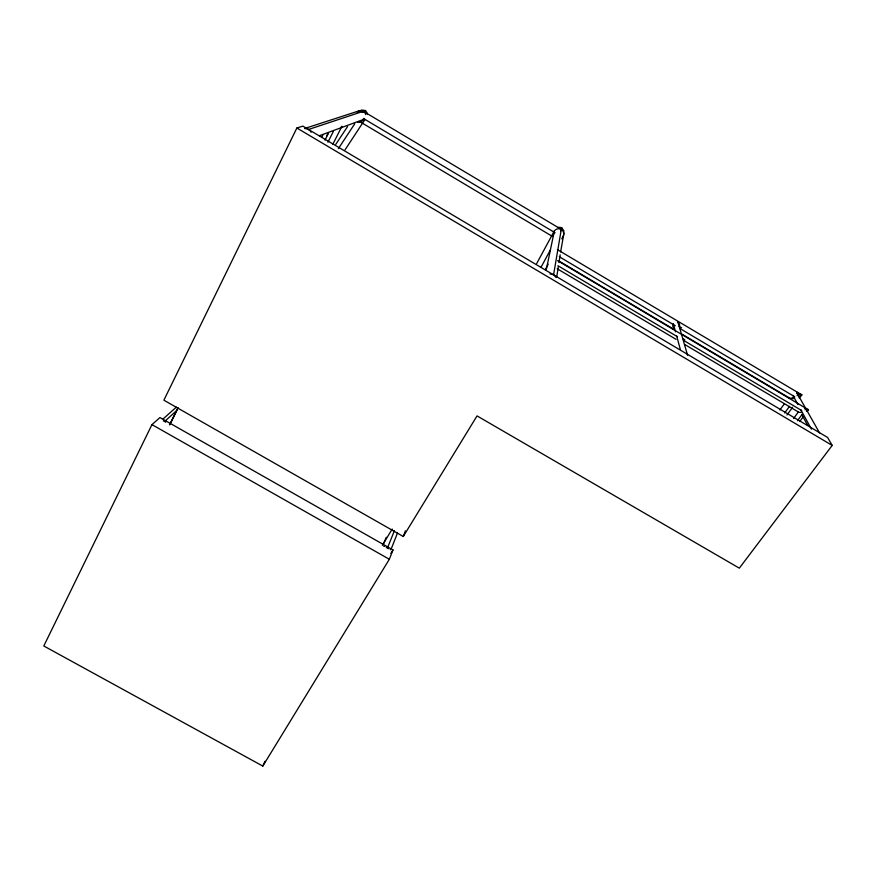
<?xml version="1.0" encoding="UTF-8"?>
<svg xmlns="http://www.w3.org/2000/svg" width="876" height="876" viewBox="0 0 876 876"><rect width="100%" height="100%" fill="white"/><g stroke="black" fill="none" stroke-linecap="round" stroke-linejoin="round"><path stroke-width="1.31" d="M560.596 230.946L561.286 229.381L363.299 111.285M367.362 114.241L367.34 113.519A11.892 6.132 27.2 0 0 367.318 113.322L365.511 110.551L361.81 110.037A11.859 6.132 27.5 0 0 361.58 110.08L357.649 112.04M556.786 276.553L558.319 266.72M558.954 262.603L560.169 254.785M560.607 251.981L563.837 233.826L563.717 230.706M553.566 274.867L561.604 227.585L558.297 227.289M546.164 270.257L554.388 230.826M557.399 249.627L801.715 394.813L799.361 398.022M403.278 536.484L477.037 415.903L739.322 568.163L832.2 445.413L827.59 437.452L302.844 126.122L296.865 128.006L163.878 400.19L403.278 536.484L405.424 530.845M389.338 559.271L392.985 549.931L159.947 417.567L151.953 424.619L43.8 645.984L262.811 766.084L389.338 559.271L151.953 424.619M391.397 548.442L397.496 533.002M387.455 547.993L394.408 530.736M383.502 543.963L386.272 537.284M553.95 231.713L553.194 236.268M262.811 766.084L264.979 761.299M554.092 231.406L554.136 231.308A5.267 5.157 -54.3 0 1 561.286 229.435L561.286 229.381A5.267 5.157 -54.3 0 1 562.994 236.597L562.48 237.549M562.95 236.695L561.768 238.885M169.484 424.926L177.981 407.778M170.119 424.061L178.014 408.117M321.689 137.422L322.85 135.09M326.573 136.141L327.777 133.743M324.996 140.149L328.467 133.196M327.974 142.175L333.307 131.542M332.76 144.452L341.804 126.505M545.693 268.866L548.19 264.224M561.001 228.702L561.604 227.585L563.651 230.487M540.996 267.333L550.314 250.032M536.692 263.523L554.136 231.308M382.319 545.387L392.218 529.049M390.849 553.435L392.985 549.931M345.067 149.818L364.701 119.881M338.377 148.624L354.736 123.812M364.81 111.624L365.511 110.551L308.516 129.484M335.815 144.321L347.586 126.527M779.892 409.979L784.348 403.847M784.677 412.968L789.495 406.365M786.966 414.983L792.583 407.307M560.76 229.95L561.264 229.37M793.59 418.476L798.365 411.972L684.846 344.564M797.445 420.721L801.781 414.83M799.821 421.422L803.434 416.527M807.234 411.37L808.417 409.76L557.585 260.654M364.734 119.519L360.145 122.114A11.968 6.209 27.1 0 1 359.916 122.169L357.693 122.224M164.622 421.444L176.426 410.811M163.221 418.827L176.372 407.11M384.016 546.208L384.75 546.033A5.738 5.387 39.4 0 0 384.027 546.098M319.401 135.714L364.493 119.114M798.365 394.441A5.004 1.456 -10.9 0 1 801.956 394.737A4.993 1.456 -10.9 0 1 799.219 396.51L799.295 396.543M799.164 396.587L798.573 396.784M304.957 128.411L359.357 110.759M793.842 397.89L792.572 398.054A4.993 1.456 -11 0 1 788.597 397.737A4.993 1.456 -11 0 1 788.783 397.332M801.649 412.267L801.299 412.3A3.898 1.183 -10.7 0 1 798.332 412.114M296.865 128.006L832.2 445.413M679.338 326.441L681.637 327.81M559.315 256.745L675.297 325.73M679.929 328.489L794.817 396.817M559.622 261.409L674.005 329.409M681.944 334.128L788.838 397.671M682.612 338.432L684.835 339.746M557.892 265.702L677.498 336.756M684.211 340.742L801.748 410.581M557.202 268.757L676.042 339.33M363.343 118.435L555.088 232.764M359.587 121.501L552.537 236.487M797.269 393.488L819.575 432.952M792.889 395.383L797.937 404.548M800.795 409.76L811.483 429.185M801.639 414.348L807.628 425.331M678.079 322.554L687.594 355.317M673.305 323.693L675.516 331.785M676.666 336.001L680.323 349.404M677.52 322.291A3.471 3.285 -25.9 0 1 679.349 326.562M674.027 328.084A3.471 3.285 -25.9 0 1 672.735 325.533M390.291 549.405A5.738 5.387 39.4 0 1 390.444 549.745M163.418 420.94A4.752 4.194 41.9 0 1 165.684 422.232M386.272 547.5A4.588 4.15 21.8 0 1 388.462 548.748M804.464 408.139A3.57 1.04 -56.2 0 1 805.153 409.858M805.602 409.453A3.909 1.183 -10.6 0 1 808.471 409.629M808 410.439A3.909 1.183 -10.6 0 1 806.533 411.107M796.722 393.225A3.504 3.175 -22.2 0 1 798.693 396.467M793.021 398.832A3.504 3.175 -22.2 0 1 792.364 398.186M796.667 392.766A4.588 1.281 -56.2 0 1 797.116 395.667M341.892 126.319A4.708 0.734 29.5 0 1 341.399 126.505M550.019 273.991A6.428 6.34 -31.3 0 1 556.019 277.539M364.964 119.519A5.376 3.154 37.7 0 1 362.938 120.176M357.156 112.139A5.508 5.146 77.8 0 1 365.807 114.603M362.16 112.555A5.398 0.69 -62 0 1 363.343 112.15M304.947 128.608A6.8 6.296 71.2 0 1 311.133 132.276"/></g></svg>
